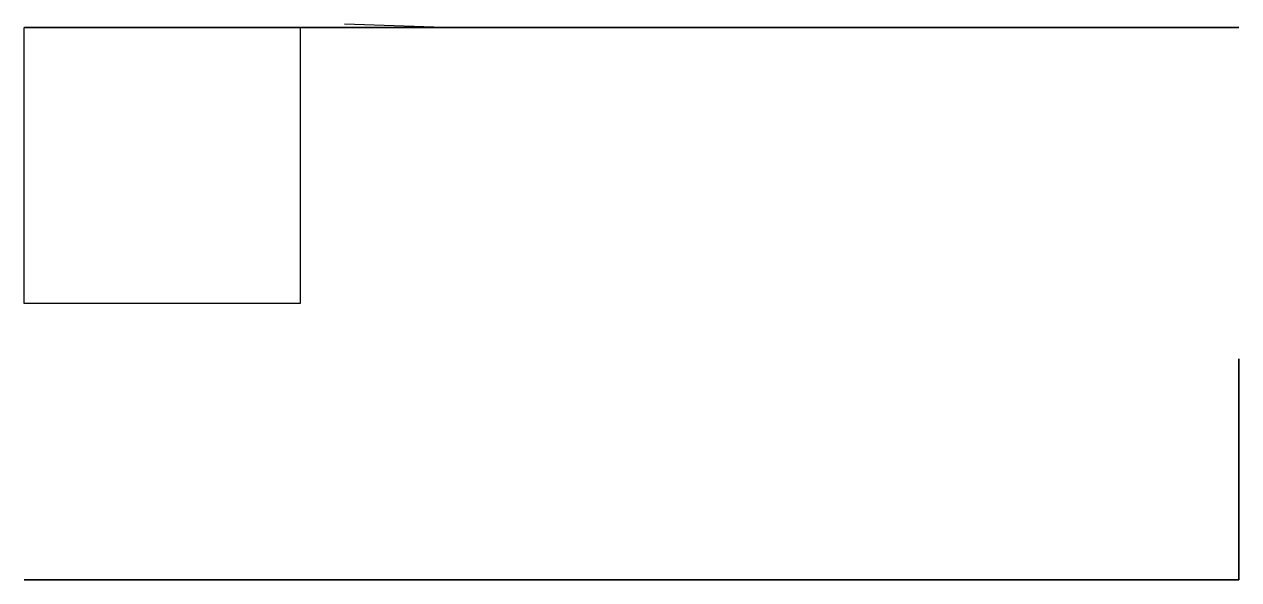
# Model space of a CAD drawing. Header units: millimetres. Extents: x 13 to 233, y 6 to 107.
import ezdxf

# ---------------------------------------------------------------- set-up
doc = ezdxf.new("R2010")
doc.units = ezdxf.units.MM

msp = doc.modelspace()

# ---------------------------------------------------------------- linework, layer by layer
at = {"extrusion": (1, 0, 0)}
for p, q in [((233.47, 105.98, 220), (13.47, 105.98, 220)), ((13.47, 105.98, 220), (13.47, 105.98)), ((13.47, 105.98), (233.47, 105.98)), ((233.47, 105.98, 220), (13.47, 105.98, 220)), ((13.47, 105.98, 220), (13.47, 105.98)), ((13.47, 105.98), (233.47, 105.98)), ((233.47, 105.98), (233.47, 105.98, 220)), ((233.47, 105.98), (233.47, 105.98, 220))]:
    msp.add_line(p, q, dxfattribs=at)
at = {"extrusion": (0, 1, 0)}
for p, q in [((89.47, 105.98, 94), (71.47, 105.98, 94)), ((89.47, 105.98, 64), (71.47, 105.98, 64)), ((107.47, 105.98, 64), (89.47, 105.98, 64)), ((125.47, 105.98, 34), (107.47, 105.98, 34)), ((125.47, 105.98, 94), (107.47, 105.98, 94)), ((125.47, 105.98, 64), (107.47, 105.98, 64)), ((125.47, 105.98, 64), (125.47, 105.98, 94))]:
    msp.add_line(p, q, dxfattribs=at)
for p, q in [((89.47, 105.98, 34), (71.48, 106.53, 34)), ((107.47, 105.98, 34), (89.47, 105.98, 34)), ((107.47, 105.98, 94), (89.47, 105.98, 94)), ((125.47, 105.98, 34), (125.47, 105.98, 64))]:
    msp.add_line(p, q)
msp.add_lwpolyline([(13.47, 105.98), (63.47, 105.98), (63.47, 55.98), (13.47, 55.98)], close=True)
at = {"extrusion": (0, 1, 0), "elevation": 105.98}
for points in [[(-13.47, 220), (-48.47, 220), (-48.47, 192), (-13.47, 192)], [(-166.47, 21), (-125.47, 21), (-125.47, 34), (-166.47, 34)], [(-233.47, 220), (-199.47, 220), (-199.47, 192), (-233.47, 192)], [(-233.47, 0), (-199.47, 0), (-199.47, 21), (-233.47, 21)], [(-233.47, 220), (-199.47, 220), (-199.47, 220), (-233.47, 220)]]:
    msp.add_lwpolyline(points, close=True, dxfattribs=at)
at = {"extrusion": (1, 0, 0), "elevation": 233.47}
for points in [[(105.98, 220), (105.98, 220), (105.98, 0), (105.98, 0)], [(105.98, 0), (105.98, 0), (105.98, 220), (105.98, 220)], [(5.98, 0), (45.98, 0), (45.98, 15), (5.98, 15)]]:
    msp.add_lwpolyline(points, close=True, dxfattribs=at)
at = {"extrusion": (0, -1, 0), "elevation": -5.98}
msp.add_lwpolyline([(233.47, 0), (13.47, 0), (13.47, 220), (233.47, 220)], close=True, dxfattribs=at)

doc.saveas('drawing.dxf')
